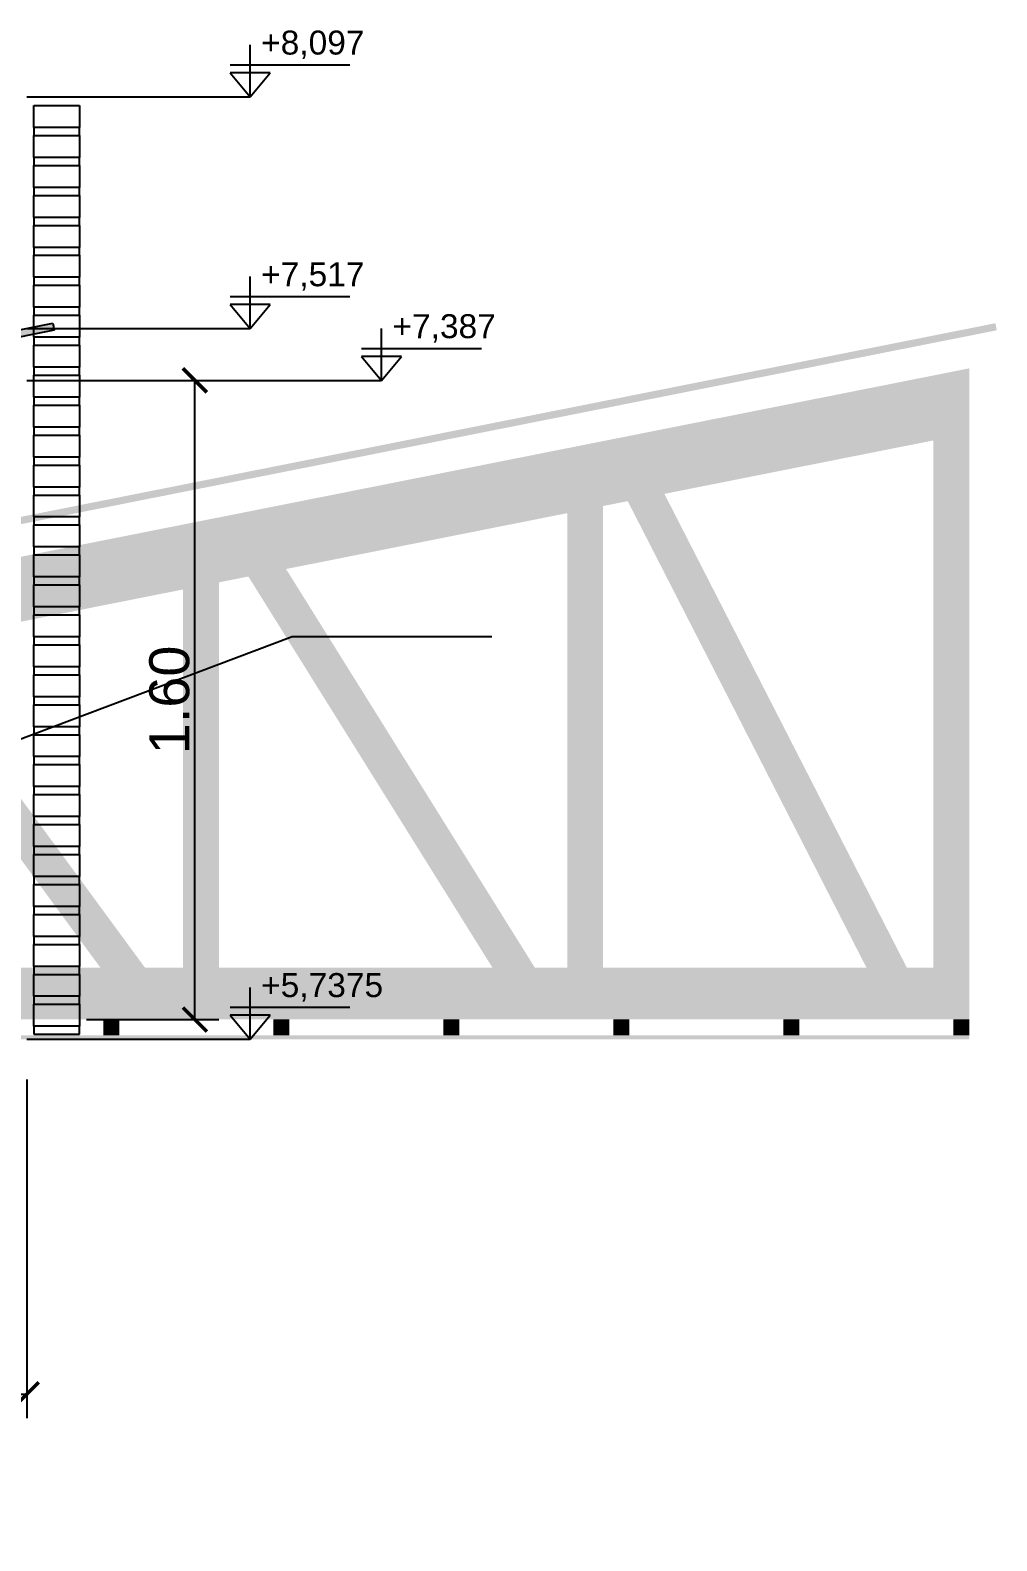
# Model space of a CAD drawing. Header units: millimetres. Extents: x 2924 to 6397, y 1567 to 1704.
# Drawn here: x 3151.381 to 3153.801, y 1623.063 to 1626.845 of the extents above; entities that cross this region are included whole.
import ezdxf

# ---------------------------------------------------------------- set-up
doc = ezdxf.new("R2010")
doc.units = ezdxf.units.MM
doc.header["$PDMODE"] = 35
doc.layers.get('Defpoints').update_dxf_attribs({"color": 230})
doc.layers.add('PT-MUROS', color=7, linetype='Continuous')
doc.styles.add('Arial10', font='arial.ttf', dxfattribs={"height": 0.1})
doc.styles.get("Standard").update_dxf_attribs({"font": 'arial.ttf'})
doc.dimstyles.new('COTA-1-50', dxfattribs={"dimtxt": 0.1, "dimasz": 0.06, "dimexe": 0.06, "dimexo": 0.15, "dimgap": 0.0125, "dimtad": 1, "dimzin": 0, "dimdsep": 46, "dimtxsty": 'Arial10', "dimblk1": 'ARCHTICK', "dimblk2": 'ARCHTICK', "dimsah": 1, "dimcen": 0.09, "dimclrd": 7, "dimclre": 7, "dimclrt": 7, "dimazin": 0, "dimtfac": 1, "dimtofl": 0, "dimtmove": 2, "dimatfit": 3, "dimldrblk": 'ARCHTICK', "dimfxl": 1, "dimtolj": 1, "dimtzin": 0, "dimarcsym": 0})

# ---------------------------------------------------------------- blocks, each defined once
blk = doc.blocks.new('_ARCHTICK')
at = {"color": 0, "linetype": 'ByBlock', "const_width": 0.15}
blk.add_lwpolyline([(-0.5, -0.5), (0.5, 0.5)], dxfattribs=at)
blk = doc.blocks.new('*D321')
at = {"layer": 'Defpoints', "color": 0, "transparency": 16777216}
for p in [(3151.3725, 1625.9682), (3151.7935, 1625.9682), (3151.3725, 1624.3682)]:
    blk.add_point(p, dxfattribs=at)
at = {"layer": 'PT-MUROS', "color": 7, "lineweight": -2, "transparency": 16777216}
for p, q in [((3151.5225, 1625.9682), (3151.8535, 1625.9682)), ((3151.7935, 1624.3682), (3151.7935, 1625.9682)), ((3151.5225, 1624.3682), (3151.8535, 1624.3682))]:
    blk.add_line(p, q, dxfattribs=at)
at = {"layer": 'PT-MUROS', "color": 7, "lineweight": -2, "transparency": 16777216, "xscale": 0.06, "yscale": 0.06, "zscale": 0.06}
for p, rotation in [((3151.7935, 1625.9682), 90), ((3151.7935, 1624.3682), 270)]:
    blk.add_blockref('_ARCHTICK', p, dxfattribs=dict(at, rotation=rotation))
at = {"layer": 'PT-MUROS', "color": 7, "transparency": 16777216, "insert": (3151.73, 1625.1682), "char_height": 0.1, "attachment_point": 5, "rotation": 90, "style": 'Arial10'}
blk.add_mtext('\\A1;1.60', dxfattribs=at)
blk = doc.blocks.new('*D324')
at = {"layer": 'Defpoints', "color": 0, "transparency": 16777216}
for p in [(3144.6405, 1624.3682), (3151.3725, 1624.3682), (3151.3725, 1623.4299)]:
    blk.add_point(p, dxfattribs=at)
at = {"layer": 'PT-MUROS', "color": 7, "lineweight": -2, "transparency": 16777216}
for p, q in [((3144.6405, 1624.2182), (3144.6405, 1623.3699)), ((3151.3725, 1624.2182), (3151.3725, 1623.3699)), ((3144.6405, 1623.4299), (3151.3725, 1623.4299))]:
    blk.add_line(p, q, dxfattribs=at)
at = {"layer": 'PT-MUROS', "color": 7, "lineweight": -2, "transparency": 16777216, "xscale": 0.06, "yscale": 0.06, "zscale": 0.06, "rotation": 180}
blk.add_blockref('_ARCHTICK', (3144.6405, 1623.4299), dxfattribs=at)
at = {"layer": 'PT-MUROS', "color": 7, "lineweight": -2, "transparency": 16777216, "xscale": 0.06, "yscale": 0.06, "zscale": 0.06}
blk.add_blockref('_ARCHTICK', (3151.3725, 1623.4299), dxfattribs=at)
at = {"layer": 'PT-MUROS', "color": 7, "transparency": 16777216, "insert": (3148.0065, 1623.4935), "char_height": 0.1, "attachment_point": 5, "style": 'Arial10'}
blk.add_mtext('\\A1;6.73', dxfattribs=at)

msp = doc.modelspace()

# ---------------------------------------------------------------- hatches: boundary and pattern name
at = {"layer": 'PT-MUROS'}
h = msp.add_hatch(color=5, dxfattribs=at)
h.dxf.hatch_style = 1
h.paths.add_polyline_path([(3151.4377, 1626.1112), (3151.4412, 1626.0935), (3144.0731, 1624.6297), (3144.0696, 1624.6473)])
h = msp.add_hatch(color=5, dxfattribs=at)
h.dxf.hatch_style = 1
h.paths.add_polyline_path([(3153.7974, 1626.1112), (3153.8009, 1626.0935), (3146.4329, 1624.6297), (3146.4293, 1624.6473)])
at = {"layer": 'PT-MUROS', "true_color": 0x9898cc}
h = msp.add_hatch(color=253, dxfattribs=at)
h.dxf.hatch_style = 1
h.paths.add_polyline_path([(3153.7322, 1625.9779), (3153.7322, 1625.9983), (3146.5465, 1624.5707), (3146.5504, 1624.5511)])
at = {"layer": 'PT-MUROS'}
h = msp.add_hatch(color=1, dxfattribs=at)
h.dxf.hatch_style = 1
h.paths.add_polyline_path([(3153.7322, 1625.9682), (3153.7322, 1625.9779), (3146.5504, 1624.5511), (3146.5523, 1624.5418)])
at = {"layer": 'PT-MUROS', "true_color": 0xfecc66}
h = msp.add_hatch(color=31, dxfattribs=at)
h.dxf.hatch_style = 1
h.paths.add_polyline_path([(3153.7322, 1624.4982), (3147.0002, 1624.4982), (3147.0002, 1624.3682), (3153.7322, 1624.3682)])
h.paths.add_polyline_path([(3153.7322, 1625.9682), (3153.7322, 1625.8357), (3146.5776, 1624.4144), (3146.5523, 1624.5418)])
at = {"layer": 'PT-MUROS', "true_color": 0xcd6928}
h = msp.add_hatch(color=32, dxfattribs=at)
h.dxf.hatch_style = 1
h.paths.add_polyline_path([(3150.9895, 1625.4233), (3150.8921, 1625.404), (3151.6522, 1624.3682), (3151.7638, 1624.3682)])
h.paths.add_polyline_path([(3151.9482, 1625.6138), (3151.8538, 1625.595), (3152.6194, 1624.3682), (3152.7255, 1624.3682)])
h.paths.add_polyline_path([(3152.8155, 1625.7861), (3152.9073, 1625.8043), (3153.6422, 1624.3682), (3153.5411, 1624.3682)])
h.paths.add_polyline_path([(3150.8921, 1625.404), (3150.8021, 1625.3861), (3150.8021, 1624.3682), (3150.8921, 1624.3682)])
h.paths.add_polyline_path([(3151.8538, 1625.595), (3151.7638, 1625.5772), (3151.7638, 1624.3682), (3151.8538, 1624.3682)])
h.paths.add_polyline_path([(3152.8155, 1625.7861), (3152.7255, 1625.7682), (3152.7255, 1624.3682), (3152.8155, 1624.3682)])
h.paths.add_polyline_path([(3149.0794, 1625.0438), (3148.9687, 1625.0218), (3149.7048, 1624.3682), (3149.8404, 1624.3682)])
h.paths.add_polyline_path([(3150.0327, 1625.2332), (3149.9304, 1625.2129), (3150.6816, 1624.3682), (3150.8021, 1624.3682)])
h.paths.add_polyline_path([(3148.9687, 1625.0218), (3148.8787, 1625.004), (3148.8787, 1624.3682), (3148.9687, 1624.3682)])
h.paths.add_polyline_path([(3149.9304, 1625.2129), (3149.8404, 1625.195), (3149.8404, 1624.3682), (3149.9304, 1624.3682)])
h.paths.add_polyline_path([(3148.1331, 1624.8558), (3148.0069, 1624.8308), (3148.7142, 1624.3682), (3148.8787, 1624.3682)])
h.paths.add_polyline_path([(3148.0069, 1624.8308), (3147.9169, 1624.8129), (3147.9169, 1624.3682), (3148.0069, 1624.3682)])
h.paths.add_polyline_path([(3147.2408, 1624.6786), (3147.0902, 1624.6487), (3147.7012, 1624.3682), (3147.9169, 1624.3682)])
h.paths.add_polyline_path([(3147.0902, 1624.6487), (3147.0002, 1624.6308), (3147.0002, 1624.3682), (3147.0902, 1624.3682)])
h.paths.add_polyline_path([(3153.7322, 1625.9682), (3153.6422, 1625.9503), (3153.6422, 1624.3682), (3153.7322, 1624.3682)])
at = {"layer": 'PT-MUROS', "true_color": 0xf7f281}
h = msp.add_hatch(color=51, dxfattribs=at)
h.dxf.hatch_style = 1
h.paths.add_polyline_path([(3151.5645, 1624.3682), (3151.6045, 1624.3682), (3151.6045, 1624.3282), (3151.5645, 1624.3282)])
h = msp.add_hatch(color=51, dxfattribs=at)
h.dxf.hatch_style = 1
h.paths.add_polyline_path([(3151.9901, 1624.3682), (3152.0301, 1624.3682), (3152.0301, 1624.3282), (3151.9901, 1624.3282)])
h = msp.add_hatch(color=51, dxfattribs=at)
h.dxf.hatch_style = 1
h.paths.add_polyline_path([(3152.4156, 1624.3682), (3152.4556, 1624.3682), (3152.4556, 1624.3282), (3152.4156, 1624.3282)])
h = msp.add_hatch(color=51, dxfattribs=at)
h.dxf.hatch_style = 1
h.paths.add_polyline_path([(3152.8412, 1624.3682), (3152.8812, 1624.3682), (3152.8812, 1624.3282), (3152.8412, 1624.3282)])
h = msp.add_hatch(color=51, dxfattribs=at)
h.dxf.hatch_style = 1
h.paths.add_polyline_path([(3153.2667, 1624.3682), (3153.3067, 1624.3682), (3153.3067, 1624.3282), (3153.2667, 1624.3282)])
h = msp.add_hatch(color=51, dxfattribs=at)
h.dxf.hatch_style = 1
h.paths.add_polyline_path([(3153.6922, 1624.3682), (3153.7322, 1624.3682), (3153.7322, 1624.3282), (3153.6922, 1624.3282)])
at = {"layer": 'PT-MUROS', "true_color": 0x58ba48}
h = msp.add_hatch(color=85, dxfattribs=at)
h.dxf.hatch_style = 1
h.paths.add_polyline_path([(3147.1699, 1622.9387), (3147.1825, 1622.9387), (3147.1825, 1621.7187), (3147.1699, 1621.7187)])
h.paths.add_polyline_path([(3147.1699, 1621.1812), (3147.1825, 1621.1812), (3147.1825, 1621.1212), (3147.1699, 1621.1212)])
h.paths.add_polyline_path([(3147.1699, 1621.1212), (3147.1825, 1621.1212), (3147.1825, 1619.9012), (3147.1699, 1619.9012)])
h.paths.add_polyline_path([(3147.1699, 1621.1907), (3153.7322, 1621.1907), (3153.7322, 1621.1812), (3147.1699, 1621.1812)])
h.paths.add_polyline_path([(3147.1699, 1619.9012), (3147.1825, 1619.9012), (3147.1825, 1618.6812), (3147.1699, 1618.6812)])
h.paths.add_polyline_path([(3150.3199, 1622.9387), (3150.3325, 1622.9387), (3150.3325, 1621.7187), (3150.3199, 1621.7187)])
h.paths.add_polyline_path([(3150.1279, 1622.9387), (3150.1404, 1622.9387), (3150.1404, 1621.7187), (3150.1279, 1621.7187)])
h.paths.add_polyline_path([(3150.3199, 1624.1587), (3150.3325, 1624.1587), (3150.3325, 1622.9387), (3150.3199, 1622.9387)])
h.paths.add_polyline_path([(3150.1279, 1624.1587), (3150.1404, 1624.1587), (3150.1404, 1622.9387), (3150.1279, 1622.9387)])
h.paths.add_polyline_path([(3150.3325, 1624.3187), (3150.3199, 1624.3187), (3150.3199, 1624.1587), (3150.3325, 1624.1587)])
h.paths.add_polyline_path([(3150.1404, 1624.3187), (3150.1279, 1624.3187), (3150.1279, 1624.1587), (3150.1404, 1624.1587)])
h.paths.add_polyline_path([(3147.1699, 1624.3282), (3150.1404, 1624.3282), (3150.1404, 1624.3187), (3147.1699, 1624.3187)])
h.paths.add_polyline_path([(3150.3199, 1624.3282), (3153.7322, 1624.3282), (3153.7322, 1624.3187), (3150.3199, 1624.3187)])
h.paths.add_polyline_path([(3147.1825, 1624.3187), (3147.1699, 1624.3187), (3147.1699, 1624.1587), (3147.1825, 1624.1587)])
h.paths.add_polyline_path([(3147.1699, 1624.1587), (3147.1825, 1624.1587), (3147.1825, 1622.9387), (3147.1699, 1622.9387)])

# ---------------------------------------------------------------- linework, layer by layer
at = {"layer": 'PT-MUROS'}
for p, q in [((3151.9318, 1626.6782), (3151.9318, 1626.8082)), ((3151.8818, 1626.7582), (3152.1818, 1626.7582)), ((3151.9818, 1626.7382), (3151.8818, 1626.7382)), ((3151.8818, 1626.7382), (3151.9318, 1626.6782)), ((3151.9318, 1626.6782), (3151.9818, 1626.7382)), ((3151.3725, 1626.6782), (3151.5225, 1626.6782)), ((3151.3725, 1626.6782), (3151.9318, 1626.6782)), ((3151.39, 1626.6562), (3151.505, 1626.6562)), ((3151.39, 1626.6012), (3151.39, 1626.6562)), ((3151.505, 1626.6562), (3151.505, 1626.6012)), ((3151.505, 1626.6012), (3151.39, 1626.6012)), ((3151.505, 1626.6012), (3151.39, 1626.6012)), ((3151.39, 1626.6012), (3151.39, 1626.5812)), ((3151.39, 1626.5812), (3151.505, 1626.5812)), ((3151.39, 1626.5262), (3151.39, 1626.5812)), ((3151.39, 1626.5812), (3151.505, 1626.5812)), ((3151.505, 1626.5812), (3151.505, 1626.6012)), ((3151.505, 1626.5812), (3151.505, 1626.5262)), ((3151.505, 1626.5262), (3151.39, 1626.5262)), ((3151.39, 1626.5262), (3151.39, 1626.5062)), ((3151.505, 1626.5262), (3151.39, 1626.5262)), ((3151.39, 1626.5062), (3151.505, 1626.5062)), ((3151.39, 1626.4512), (3151.39, 1626.5062)), ((3151.39, 1626.5062), (3151.505, 1626.5062)), ((3151.505, 1626.5062), (3151.505, 1626.5262)), ((3151.505, 1626.5062), (3151.505, 1626.4512)), ((3151.505, 1626.4512), (3151.39, 1626.4512)), ((3151.505, 1626.4512), (3151.39, 1626.4512)), ((3151.39, 1626.4512), (3151.39, 1626.4312)), ((3151.39, 1626.4312), (3151.505, 1626.4312)), ((3151.39, 1626.3762), (3151.39, 1626.4312)), ((3151.39, 1626.4312), (3151.505, 1626.4312)), ((3151.505, 1626.4312), (3151.505, 1626.4512)), ((3151.505, 1626.4312), (3151.505, 1626.3762)), ((3151.505, 1626.3762), (3151.39, 1626.3762)), ((3151.39, 1626.3762), (3151.39, 1626.3562)), ((3151.505, 1626.3762), (3151.39, 1626.3762)), ((3151.39, 1626.3562), (3151.505, 1626.3562)), ((3151.39, 1626.3012), (3151.39, 1626.3562)), ((3151.39, 1626.3562), (3151.505, 1626.3562)), ((3151.505, 1626.3562), (3151.505, 1626.3762)), ((3151.505, 1626.3562), (3151.505, 1626.3012)), ((3151.505, 1626.3012), (3151.39, 1626.3012)), ((3151.505, 1626.3012), (3151.39, 1626.3012)), ((3151.39, 1626.3012), (3151.39, 1626.2812)), ((3151.39, 1626.2812), (3151.505, 1626.2812)), ((3151.39, 1626.2262), (3151.39, 1626.2812)), ((3151.39, 1626.2812), (3151.505, 1626.2812)), ((3151.505, 1626.2812), (3151.505, 1626.3012)), ((3151.505, 1626.2812), (3151.505, 1626.2262)), ((3151.505, 1626.2262), (3151.39, 1626.2262)), ((3151.39, 1626.2262), (3151.39, 1626.2062)), ((3151.505, 1626.2262), (3151.39, 1626.2262)), ((3151.39, 1626.2062), (3151.505, 1626.2062)), ((3151.39, 1626.1512), (3151.39, 1626.2062)), ((3151.39, 1626.2062), (3151.505, 1626.2062)), ((3151.505, 1626.2062), (3151.505, 1626.2262)), ((3151.505, 1626.2062), (3151.505, 1626.1512)), ((3151.9318, 1626.0982), (3151.9318, 1626.2282)), ((3151.8818, 1626.1782), (3152.1818, 1626.1782)), ((3151.9818, 1626.1582), (3151.8818, 1626.1582)), ((3151.8818, 1626.1582), (3151.9318, 1626.0982)), ((3151.9318, 1626.0982), (3151.9818, 1626.1582)), ((3151.505, 1626.1512), (3151.39, 1626.1512)), ((3151.39, 1626.1512), (3151.39, 1626.1312)), ((3151.505, 1626.1512), (3151.39, 1626.1512)), ((3151.39, 1626.1312), (3151.505, 1626.1312)), ((3151.39, 1626.0762), (3151.39, 1626.1312)), ((3151.39, 1626.1312), (3151.505, 1626.1312)), ((3151.505, 1626.1312), (3151.505, 1626.1512)), ((3151.505, 1626.1312), (3151.505, 1626.0762)), ((3144.0696, 1624.6473), (3151.4377, 1626.1112)), ((3151.4412, 1626.0935), (3144.0731, 1624.6297)), ((3151.3725, 1626.0982), (3151.9318, 1626.0982)), ((3151.4377, 1626.1112), (3151.4412, 1626.0935)), ((3152.2606, 1625.9682), (3152.2606, 1626.0982)), ((3151.505, 1626.0762), (3151.39, 1626.0762)), ((3151.505, 1626.0762), (3151.39, 1626.0762)), ((3151.39, 1626.0762), (3151.39, 1626.0562)), ((3151.39, 1626.0562), (3151.505, 1626.0562)), ((3151.39, 1626.0012), (3151.39, 1626.0562)), ((3151.39, 1626.0562), (3151.505, 1626.0562)), ((3151.505, 1626.0562), (3151.505, 1626.0762)), ((3151.505, 1626.0562), (3151.505, 1626.0012)), ((3152.2106, 1626.0482), (3152.5106, 1626.0482)), ((3152.3106, 1626.0282), (3152.2106, 1626.0282)), ((3152.2106, 1626.0282), (3152.2606, 1625.9682)), ((3152.2606, 1625.9682), (3152.3106, 1626.0282)), ((3151.505, 1626.0012), (3151.39, 1626.0012)), ((3151.39, 1626.0012), (3151.39, 1625.9812)), ((3151.505, 1626.0012), (3151.39, 1626.0012)), ((3151.39, 1625.9812), (3151.505, 1625.9812)), ((3151.39, 1625.9262), (3151.39, 1625.9812)), ((3151.39, 1625.9812), (3151.505, 1625.9812)), ((3151.505, 1625.9812), (3151.505, 1626.0012)), ((3151.505, 1625.9812), (3151.505, 1625.9262)), ((3151.3725, 1625.9682), (3152.2606, 1625.9682)), ((3151.505, 1625.9262), (3151.39, 1625.9262)), ((3151.505, 1625.9262), (3151.39, 1625.9262)), ((3151.39, 1625.9262), (3151.39, 1625.9062)), ((3151.39, 1625.9062), (3151.505, 1625.9062)), ((3151.39, 1625.8512), (3151.39, 1625.9062)), ((3151.39, 1625.9062), (3151.505, 1625.9062)), ((3151.505, 1625.9062), (3151.505, 1625.9262)), ((3151.505, 1625.9062), (3151.505, 1625.8512)), ((3151.505, 1625.8512), (3151.39, 1625.8512)), ((3151.39, 1625.8512), (3151.39, 1625.8312)), ((3151.505, 1625.8512), (3151.39, 1625.8512)), ((3151.39, 1625.8312), (3151.505, 1625.8312)), ((3151.39, 1625.7762), (3151.39, 1625.8312)), ((3151.39, 1625.8312), (3151.505, 1625.8312)), ((3151.505, 1625.8312), (3151.505, 1625.8512)), ((3151.505, 1625.8312), (3151.505, 1625.7762)), ((3151.505, 1625.7762), (3151.39, 1625.7762)), ((3151.505, 1625.7762), (3151.39, 1625.7762)), ((3151.39, 1625.7762), (3151.39, 1625.7562)), ((3151.39, 1625.7562), (3151.505, 1625.7562)), ((3151.39, 1625.7012), (3151.39, 1625.7562)), ((3151.39, 1625.7562), (3151.505, 1625.7562)), ((3151.505, 1625.7562), (3151.505, 1625.7762)), ((3151.505, 1625.7562), (3151.505, 1625.7012)), ((3151.505, 1625.7012), (3151.39, 1625.7012)), ((3151.39, 1625.7012), (3151.39, 1625.6812)), ((3151.505, 1625.7012), (3151.39, 1625.7012)), ((3151.39, 1625.6812), (3151.505, 1625.6812)), ((3151.39, 1625.6262), (3151.39, 1625.6812)), ((3151.39, 1625.6812), (3151.505, 1625.6812)), ((3151.505, 1625.6812), (3151.505, 1625.7012)), ((3151.505, 1625.6812), (3151.505, 1625.6262)), ((3151.505, 1625.6262), (3151.39, 1625.6262)), ((3151.505, 1625.6262), (3151.39, 1625.6262)), ((3151.39, 1625.6262), (3151.39, 1625.6062)), ((3151.39, 1625.6062), (3151.505, 1625.6062)), ((3151.39, 1625.5512), (3151.39, 1625.6062)), ((3151.39, 1625.6062), (3151.505, 1625.6062)), ((3151.505, 1625.6062), (3151.505, 1625.6262)), ((3151.505, 1625.6062), (3151.505, 1625.5512)), ((3151.505, 1625.5512), (3151.39, 1625.5512)), ((3151.39, 1625.5512), (3151.39, 1625.5312)), ((3151.505, 1625.5512), (3151.39, 1625.5512)), ((3151.39, 1625.5312), (3151.505, 1625.5312)), ((3151.39, 1625.4762), (3151.39, 1625.5312)), ((3151.39, 1625.5312), (3151.505, 1625.5312)), ((3151.505, 1625.5312), (3151.505, 1625.5512)), ((3151.505, 1625.5312), (3151.505, 1625.4762)), ((3151.505, 1625.4762), (3151.39, 1625.4762)), ((3151.39, 1625.4762), (3151.39, 1625.4562)), ((3151.505, 1625.4762), (3151.39, 1625.4762)), ((3151.39, 1625.4562), (3151.505, 1625.4562)), ((3151.39, 1625.4012), (3151.39, 1625.4562)), ((3151.39, 1625.4562), (3151.505, 1625.4562)), ((3151.505, 1625.4562), (3151.505, 1625.4762)), ((3151.505, 1625.4562), (3151.505, 1625.4012)), ((3151.505, 1625.4012), (3151.39, 1625.4012)), ((3151.505, 1625.4012), (3151.39, 1625.4012)), ((3151.39, 1625.4012), (3151.39, 1625.3812)), ((3151.39, 1625.3812), (3151.505, 1625.3812)), ((3151.39, 1625.3262), (3151.39, 1625.3812)), ((3151.39, 1625.3812), (3151.505, 1625.3812)), ((3151.505, 1625.3812), (3151.505, 1625.4012)), ((3151.505, 1625.3812), (3151.505, 1625.3262)), ((3151.505, 1625.3262), (3151.39, 1625.3262)), ((3151.39, 1625.3262), (3151.39, 1625.3062)), ((3151.505, 1625.3262), (3151.39, 1625.3262)), ((3151.505, 1625.3062), (3151.505, 1625.3262)), ((3151.39, 1625.3062), (3151.505, 1625.3062)), ((3151.39, 1625.2512), (3151.39, 1625.3062)), ((3151.39, 1625.3062), (3151.505, 1625.3062)), ((3151.505, 1625.3062), (3151.505, 1625.2512)), ((3151.505, 1625.2512), (3151.39, 1625.2512)), ((3151.505, 1625.2512), (3151.39, 1625.2512)), ((3151.39, 1625.2512), (3151.39, 1625.2312)), ((3151.505, 1625.2312), (3151.505, 1625.2512)), ((3151.39, 1625.2312), (3151.505, 1625.2312)), ((3151.39, 1625.1762), (3151.39, 1625.2312)), ((3151.39, 1625.2312), (3151.505, 1625.2312)), ((3151.505, 1625.2312), (3151.505, 1625.1762)), ((3151.505, 1625.1762), (3151.39, 1625.1762)), ((3151.39, 1625.1762), (3151.39, 1625.1562)), ((3151.505, 1625.1762), (3151.39, 1625.1762)), ((3151.505, 1625.1562), (3151.505, 1625.1762)), ((3151.39, 1625.1562), (3151.505, 1625.1562)), ((3151.39, 1625.1012), (3151.39, 1625.1562)), ((3151.39, 1625.1562), (3151.505, 1625.1562)), ((3151.505, 1625.1562), (3151.505, 1625.1012)), ((3151.505, 1625.1012), (3151.39, 1625.1012)), ((3151.505, 1625.1012), (3151.39, 1625.1012)), ((3151.39, 1625.1012), (3151.39, 1625.0812)), ((3151.505, 1625.0812), (3151.505, 1625.1012)), ((3151.39, 1625.0812), (3151.505, 1625.0812)), ((3151.39, 1625.0262), (3151.39, 1625.0812)), ((3151.39, 1625.0812), (3151.505, 1625.0812)), ((3151.505, 1625.0812), (3151.505, 1625.0262)), ((3151.505, 1625.0262), (3151.39, 1625.0262)), ((3151.39, 1625.0262), (3151.39, 1625.0062)), ((3151.505, 1625.0262), (3151.39, 1625.0262)), ((3151.505, 1625.0062), (3151.505, 1625.0262)), ((3151.39, 1625.0062), (3151.505, 1625.0062)), ((3151.39, 1624.9512), (3151.39, 1625.0062)), ((3151.39, 1625.0062), (3151.505, 1625.0062)), ((3151.505, 1625.0062), (3151.505, 1624.9512)), ((3151.505, 1624.9512), (3151.39, 1624.9512)), ((3151.505, 1624.9512), (3151.39, 1624.9512)), ((3151.39, 1624.9512), (3151.39, 1624.9312)), ((3151.505, 1624.9312), (3151.505, 1624.9512)), ((3151.39, 1624.9312), (3151.505, 1624.9312)), ((3151.39, 1624.8762), (3151.39, 1624.9312)), ((3151.39, 1624.9312), (3151.505, 1624.9312)), ((3151.505, 1624.9312), (3151.505, 1624.8762)), ((3151.505, 1624.8762), (3151.39, 1624.8762)), ((3151.39, 1624.8762), (3151.39, 1624.8562)), ((3151.505, 1624.8762), (3151.39, 1624.8762)), ((3151.505, 1624.8562), (3151.505, 1624.8762)), ((3151.39, 1624.8562), (3151.505, 1624.8562)), ((3151.39, 1624.8012), (3151.39, 1624.8562)), ((3151.39, 1624.8562), (3151.505, 1624.8562)), ((3151.505, 1624.8562), (3151.505, 1624.8012)), ((3151.505, 1624.8012), (3151.39, 1624.8012)), ((3151.39, 1624.8012), (3151.39, 1624.7812)), ((3151.505, 1624.8012), (3151.39, 1624.8012)), ((3151.505, 1624.7812), (3151.505, 1624.8012)), ((3151.39, 1624.7812), (3151.505, 1624.7812)), ((3151.39, 1624.7262), (3151.39, 1624.7812)), ((3151.39, 1624.7812), (3151.505, 1624.7812)), ((3151.505, 1624.7812), (3151.505, 1624.7262)), ((3151.505, 1624.7262), (3151.39, 1624.7262)), ((3151.505, 1624.7262), (3151.39, 1624.7262)), ((3151.39, 1624.7262), (3151.39, 1624.7062)), ((3151.505, 1624.7062), (3151.505, 1624.7262)), ((3151.39, 1624.7062), (3151.505, 1624.7062)), ((3151.39, 1624.6512), (3151.39, 1624.7062)), ((3151.39, 1624.7062), (3151.505, 1624.7062)), ((3151.505, 1624.7062), (3151.505, 1624.6512)), ((3151.505, 1624.6512), (3151.39, 1624.6512)), ((3151.39, 1624.6512), (3151.39, 1624.6312)), ((3151.505, 1624.6512), (3151.39, 1624.6512)), ((3151.505, 1624.6312), (3151.505, 1624.6512)), ((3151.39, 1624.6312), (3151.505, 1624.6312)), ((3151.39, 1624.5762), (3151.39, 1624.6312)), ((3151.39, 1624.6312), (3151.505, 1624.6312)), ((3151.505, 1624.6312), (3151.505, 1624.5762)), ((3151.505, 1624.5762), (3151.39, 1624.5762)), ((3151.505, 1624.5762), (3151.39, 1624.5762)), ((3151.39, 1624.5762), (3151.39, 1624.5562)), ((3151.505, 1624.5562), (3151.505, 1624.5762)), ((3151.39, 1624.5562), (3151.505, 1624.5562)), ((3151.39, 1624.5012), (3151.39, 1624.5562)), ((3151.39, 1624.5562), (3151.505, 1624.5562)), ((3151.505, 1624.5562), (3151.505, 1624.5012)), ((3151.505, 1624.5012), (3151.39, 1624.5012)), ((3151.39, 1624.5012), (3151.39, 1624.4812)), ((3151.505, 1624.5012), (3151.39, 1624.5012)), ((3151.505, 1624.4812), (3151.505, 1624.5012)), ((3151.39, 1624.4812), (3151.505, 1624.4812)), ((3151.39, 1624.4262), (3151.39, 1624.4812)), ((3151.39, 1624.4812), (3151.505, 1624.4812)), ((3151.505, 1624.4812), (3151.505, 1624.4262)), ((3151.505, 1624.4262), (3151.39, 1624.4262)), ((3151.505, 1624.4262), (3151.39, 1624.4262)), ((3151.39, 1624.4262), (3151.39, 1624.4062)), ((3151.505, 1624.4062), (3151.505, 1624.4262)), ((3151.9318, 1624.3187), (3151.9318, 1624.4487)), ((3151.39, 1624.4062), (3151.505, 1624.4062)), ((3151.39, 1624.3512), (3151.39, 1624.4062)), ((3151.39, 1624.4062), (3151.505, 1624.4062)), ((3151.505, 1624.4062), (3151.505, 1624.3512)), ((3151.8818, 1624.3987), (3152.1818, 1624.3987)), ((3151.505, 1624.3512), (3151.39, 1624.3512)), ((3151.39, 1624.3512), (3151.39, 1624.3312)), ((3151.505, 1624.3512), (3151.39, 1624.3512)), ((3151.505, 1624.3312), (3151.505, 1624.3512)), ((3151.9818, 1624.3787), (3151.8818, 1624.3787)), ((3151.8818, 1624.3787), (3151.9318, 1624.3187)), ((3151.9318, 1624.3187), (3151.9818, 1624.3787)), ((3151.3725, 1624.3187), (3151.9318, 1624.3187)), ((3151.39, 1624.3312), (3151.505, 1624.3312)), ((3151.39, 1624.3312), (3151.505, 1624.3312))]:
    msp.add_line(p, q, dxfattribs=at)
at = {"layer": 'PT-MUROS', "linetype": 'ByBlock', "lineweight": -2}
for p, q in [((3151.0211, 1624.9436), (3152.0372, 1625.3268)), ((3152.0372, 1625.3268), (3152.5372, 1625.3268))]:
    msp.add_line(p, q, dxfattribs=at)

# ---------------------------------------------------------------- texts
at = {"layer": 'PT-MUROS'}
for s, p in [('+8,097', (3151.9594, 1626.7838)), ('+7,517', (3151.9594, 1626.2038)), ('+7,387', (3152.2882, 1626.0738)), ('+5,7375', (3151.9594, 1624.4243))]:
    msp.add_text(s, height=0.06, dxfattribs=at).set_placement(p)

# ---------------------------------------------------------------- dimensions: what is measured, and where the dimension line sits
dim = msp.add_linear_dim(base=(3151.7935, 1625.9682), p1=(3151.3725, 1624.3682), p2=(3151.3725, 1625.9682), angle=90, dimstyle='COTA-1-50', override={"dimfxl": 0.5, "dimarcsym": 1}, dxfattribs=at)
dim.commit()
dim.dimension.update_dxf_attribs({"geometry": '*D321', "text_midpoint": (3151.73, 1625.1682)})
dim = msp.add_linear_dim(base=(3151.3725, 1623.4299), p1=(3144.6405, 1624.3682), p2=(3151.3725, 1624.3682), dimstyle='COTA-1-50', override={"dimfxl": 0.5, "dimarcsym": 1}, dxfattribs=at)
dim.commit()
dim.dimension.update_dxf_attribs({"geometry": '*D324', "text_midpoint": (3148.0065, 1623.4935)})

doc.saveas('drawing.dxf')
